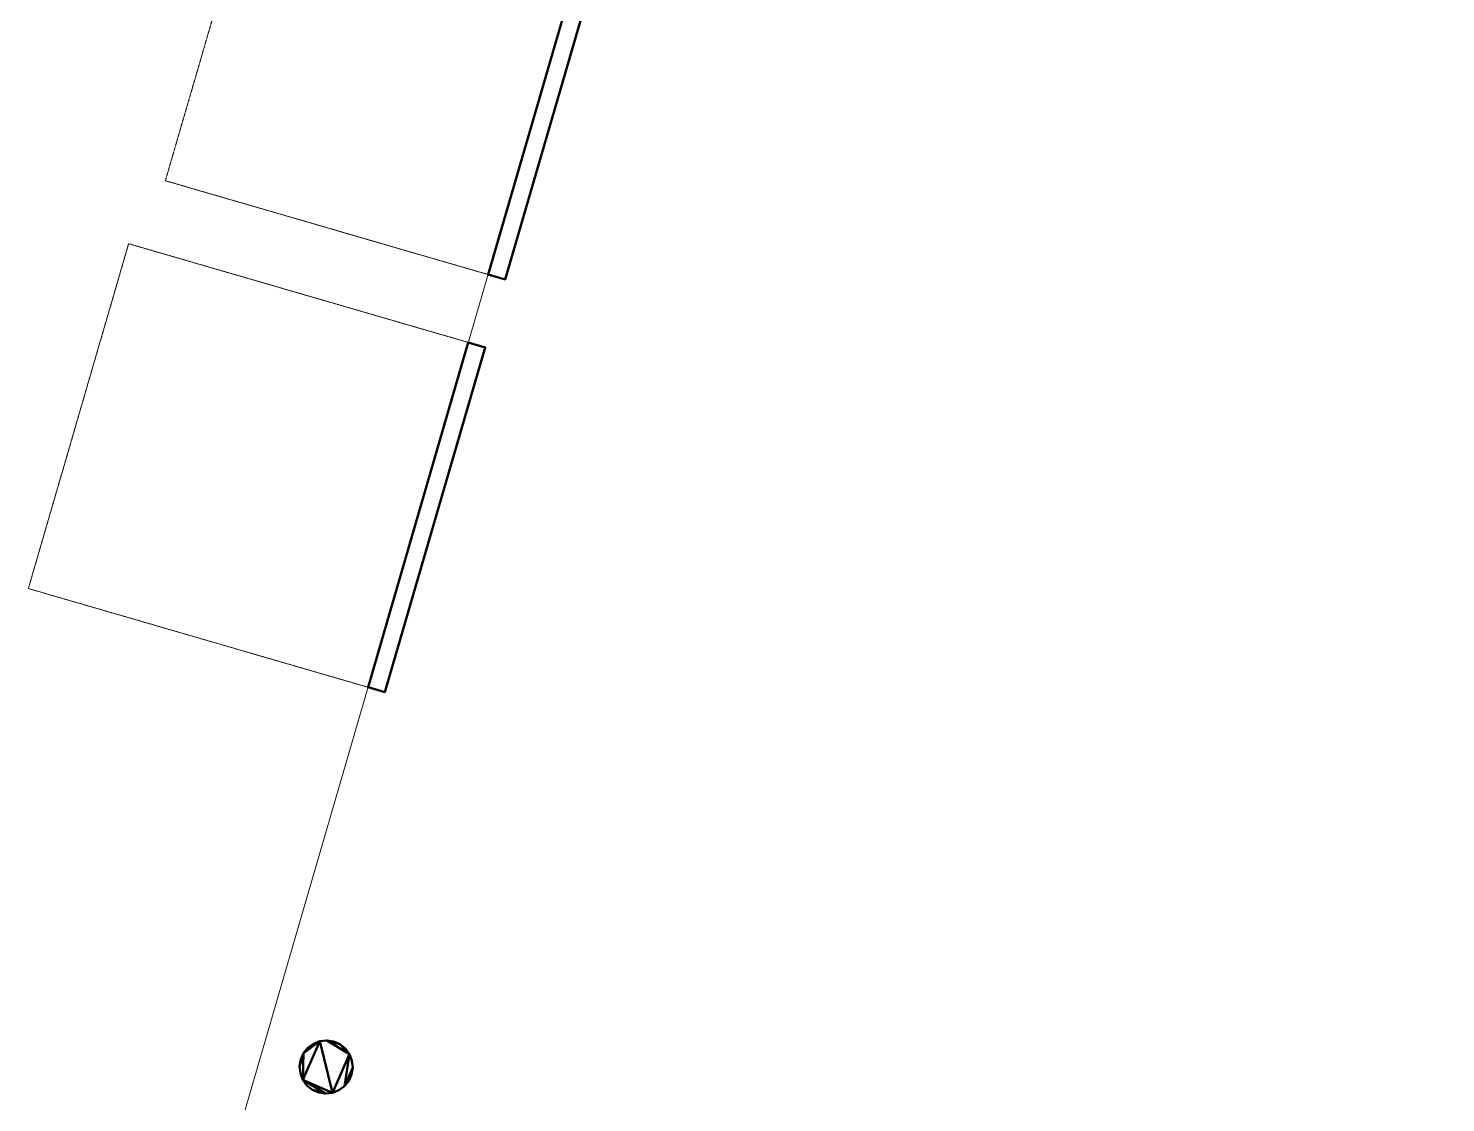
# Model space of a CAD drawing. Header units: inches. Extents: x -1654 to 1344, y -1538 to 36.
# Drawn here: x 263 to 343.2, y -654 to -593.2 of the extents above; entities that cross this region are included whole.
import ezdxf

# ---------------------------------------------------------------- set-up
doc = ezdxf.new("R2010")
doc.units = ezdxf.units.IN
doc.header["$MEASUREMENT"] = 0
doc.linetypes.add('Hidden', pattern=[0.28125, 0.1875, -0.09375])
doc.layers.add('M-EQPT', color=2, linetype='Continuous', lineweight=50)

# ---------------------------------------------------------------- blocks, each defined once
blk = doc.blocks.new('Mechanical Equipment - Main AHU - Non-Hosted - Mechanical Equipment - Main AHU - Non-Hosted-843973-_3D_')
at = {"layer": 'M-EQPT', "lineweight": 9}
mesh = blk.add_polyface(dxfattribs=at)
corners = [(123.5, -34, 84), (123.5, 34, 84), (-123.5, 34, 84), (-123.5, -34, 84)]
mesh.append_faces([[corners[k] for k in face] for face in [(2, 3, 0, 1)]])
mesh = blk.add_polyface(dxfattribs=at)
corners = [(123.5, -34), (-123.5, -34), (-123.5, 34), (123.5, 34)]
mesh.append_faces([[corners[k] for k in face] for face in [(1, 2, 3, 0)]])
mesh = blk.add_polyface(dxfattribs=at)
corners = [(-123.5, 34, 84), (123.5, 34, 84), (123.5, 34), (-123.5, 34)]
mesh.append_faces([[corners[k] for k in face] for face in [(0, 1, 2, 3)]])
at = {"layer": 'M-EQPT'}
mesh = blk.add_polyface(dxfattribs=at)
corners = [(109.289, -30.276, 85), (109.34, -30.664, 85), (109.49, -31.026, 85), (109.729, -31.336, 85), (110.039, -31.575, 85), (110.401, -31.725, 85), (110.789, -31.776, 85), (111.177, -31.725, 85), (111.539, -31.575, 85), (111.85, -31.336, 85), (112.088, -31.026, 85), (112.238, -30.664, 85), (112.289, -30.276, 85), (112.238, -29.887, 85), (112.088, -29.526, 85), (111.85, -29.215, 85), (111.539, -28.977, 85), (111.177, -28.827, 85), (110.789, -28.776, 85), (110.401, -28.827, 85), (110.039, -28.977, 85), (109.729, -29.215, 85), (109.49, -29.526, 85), (109.34, -29.887, 85)]
mesh.append_faces([[corners[k] for k in face] for face in [(23, 21, 22)]], dxfattribs={"vtx0": -1})
mesh.append_faces([[corners[k] for k in face] for face in [(9, 14, 2, 5)]], dxfattribs={"vtx0": -1, "vtx1": -1, "vtx2": -1, "vtx3": -1})
mesh.append_faces([[corners[k] for k in face] for face in [(9, 13, 14)]], dxfattribs={"vtx0": -1, "vtx2": -1})
mesh.append_faces([[corners[k] for k in face] for face in [(21, 1, 2, 14)]], dxfattribs={"vtx0": -1, "vtx2": -1, "vtx3": -1})
mesh.append_faces([[corners[k] for k in face] for face in [(4, 5, 2, 3)]], dxfattribs={"vtx1": -1})
mesh.append_faces([[corners[k] for k in face] for face in [(10, 11, 13, 9)]], dxfattribs={"vtx1": -1, "vtx2": -1})
mesh.append_faces([[corners[k] for k in face] for face in [(5, 6, 7), (11, 12, 13)]], dxfattribs={"vtx2": -1})
mesh.append_faces([[corners[k] for k in face] for face in [(7, 8, 9, 5), (14, 15, 16, 21), (23, 0, 1, 21), (19, 20, 21, 16)]], dxfattribs={"vtx2": -1, "vtx3": -1})
mesh.append_faces([[corners[k] for k in face] for face in [(16, 17, 18, 19)]], dxfattribs={"vtx3": -1})
mesh = blk.add_polyface(dxfattribs=at)
corners = [(109.289, -30.276, 84), (109.34, -29.887, 84), (109.49, -29.526, 84), (109.729, -29.215, 84), (110.039, -28.977, 84), (110.401, -28.827, 84), (110.789, -28.776, 84), (111.177, -28.827, 84), (111.539, -28.977, 84), (111.85, -29.215, 84), (112.088, -29.526, 84), (112.238, -29.887, 84), (112.289, -30.276, 84), (112.238, -30.664, 84), (112.088, -31.026, 84), (111.85, -31.336, 84), (111.539, -31.575, 84), (111.177, -31.725, 84), (110.789, -31.776, 84), (110.401, -31.725, 84), (110.039, -31.575, 84), (109.729, -31.336, 84), (109.49, -31.026, 84), (109.34, -30.664, 84)]
mesh.append_faces([[corners[k] for k in face] for face in [(13, 11, 12)]], dxfattribs={"vtx0": -1})
mesh.append_faces([[corners[k] for k in face] for face in [(10, 3, 8, 9)]], dxfattribs={"vtx0": -1, "vtx1": -1})
mesh.append_faces([[corners[k] for k in face] for face in [(22, 15, 19)]], dxfattribs={"vtx0": -1, "vtx1": -1, "vtx2": -1})
mesh.append_faces([[corners[k] for k in face] for face in [(3, 10, 22, 23)]], dxfattribs={"vtx0": -1, "vtx1": -1, "vtx3": -1})
mesh.append_faces([[corners[k] for k in face] for face in [(11, 13, 14, 15)]], dxfattribs={"vtx0": -1, "vtx3": -1})
mesh.append_faces([[corners[k] for k in face] for face in [(0, 1, 23), (18, 19, 17)]], dxfattribs={"vtx1": -1})
mesh.append_faces([[corners[k] for k in face] for face in [(10, 11, 15, 22)]], dxfattribs={"vtx1": -1, "vtx2": -1, "vtx3": -1})
mesh.append_faces([[corners[k] for k in face] for face in [(6, 7, 8, 5), (20, 21, 22, 19)]], dxfattribs={"vtx2": -1})
mesh.append_faces([[corners[k] for k in face] for face in [(3, 4, 5, 8), (1, 2, 3, 23), (15, 16, 17, 19)]], dxfattribs={"vtx2": -1, "vtx3": -1})
mesh = blk.add_polyface(dxfattribs=at)
corners = [(109.289, -30.276, 85), (109.34, -29.887, 85), (109.49, -29.526, 85), (109.729, -29.215, 85), (110.039, -28.977, 85), (110.401, -28.827, 85), (110.789, -28.776, 85), (111.177, -28.827, 85), (111.539, -28.977, 85), (111.85, -29.215, 85), (112.088, -29.526, 85), (112.238, -29.887, 85), (112.289, -30.276, 85), (112.289, -30.276, 84), (112.238, -29.887, 84), (112.088, -29.526, 84), (111.85, -29.215, 84), (111.539, -28.977, 84), (111.177, -28.827, 84), (110.789, -28.776, 84), (110.401, -28.827, 84), (110.039, -28.977, 84), (109.729, -29.215, 84), (109.49, -29.526, 84), (109.34, -29.887, 84), (109.289, -30.276, 84)]
mesh.append_faces([[corners[k] for k in face] for face in [(1, 24, 25, 0)]], dxfattribs={"vtx0": -1})
mesh.append_faces([[corners[k] for k in face] for face in [(2, 23, 24, 1), (4, 21, 22, 3), (3, 22, 23, 2)]], dxfattribs={"vtx0": -1, "vtx2": -1})
mesh.append_faces([[corners[k] for k in face] for face in [(13, 14, 11, 12)]], dxfattribs={"vtx1": -1})
mesh.append_faces([[corners[k] for k in face] for face in [(14, 15, 10, 11), (16, 17, 8, 9), (15, 16, 9, 10), (17, 18, 7, 8), (6, 7, 18, 19), (19, 20, 5, 6), (20, 21, 4, 5)]], dxfattribs={"vtx1": -1, "vtx3": -1})
mesh = blk.add_polyface(dxfattribs=at)
corners = [(112.289, -30.276, 85), (112.238, -30.664, 85), (112.088, -31.026, 85), (111.85, -31.336, 85), (111.539, -31.575, 85), (111.177, -31.725, 85), (110.789, -31.776, 85), (110.401, -31.725, 85), (110.039, -31.575, 85), (109.729, -31.336, 85), (109.49, -31.026, 85), (109.34, -30.664, 85), (109.289, -30.276, 85), (109.289, -30.276, 84), (109.34, -30.664, 84), (109.49, -31.026, 84), (109.729, -31.336, 84), (110.039, -31.575, 84), (110.401, -31.725, 84), (110.789, -31.776, 84), (111.177, -31.725, 84), (111.539, -31.575, 84), (111.85, -31.336, 84), (112.088, -31.026, 84), (112.238, -30.664, 84), (112.289, -30.276, 84)]
mesh.append_faces([[corners[k] for k in face] for face in [(13, 14, 11, 12), (0, 1, 24, 25)]], dxfattribs={"vtx1": -1})
mesh.append_faces([[corners[k] for k in face] for face in [(14, 15, 10, 11), (16, 17, 8, 9), (15, 16, 9, 10), (17, 18, 7, 8), (6, 7, 18, 19), (19, 20, 5, 6), (20, 21, 4, 5), (22, 23, 2, 3), (21, 22, 3, 4), (23, 24, 1, 2)]], dxfattribs={"vtx1": -1, "vtx3": -1})
at = {"layer": 'M-EQPT', "linetype": 'Hidden', "lineweight": 9, "transparency": 33554496}
mesh = blk.add_polyface(dxfattribs=at)
corners = [(65.188, -33, 2), (45.673, -33, 2), (45.673, -33, 62), (65.188, -33, 62)]
mesh.append_faces([[corners[k] for k in face] for face in [(2, 3, 0, 1)]])
mesh = blk.add_polyface(dxfattribs=at)
corners = [(45.673, -53, 62), (65.188, -53, 62), (65.188, -33, 62), (45.673, -33, 62)]
mesh.append_faces([[corners[k] for k in face] for face in [(0, 1, 2, 3)]])
mesh = blk.add_polyface(dxfattribs=at)
corners = [(65.188, -53, 2), (45.673, -53, 2), (45.673, -33, 2), (65.188, -33, 2)]
mesh.append_faces([[corners[k] for k in face] for face in [(0, 1, 2, 3)]])
at = {"layer": 'M-EQPT'}
mesh = blk.add_polyface(dxfattribs=at)
corners = [(65.188, -33, 2), (45.673, -33, 2), (45.673, -33, 62), (65.188, -33, 62)]
mesh.append_faces([[corners[k] for k in face] for face in [(1, 2, 3, 0)]])
mesh = blk.add_polyface(dxfattribs=at)
corners = [(45.673, -34, 62), (65.188, -34, 62), (65.188, -33, 62), (45.673, -33, 62)]
mesh.append_faces([[corners[k] for k in face] for face in [(0, 1, 2, 3)]])
mesh = blk.add_polyface(dxfattribs=at)
corners = [(65.188, -34, 2), (45.673, -34, 2), (45.673, -33, 2), (65.188, -33, 2)]
mesh.append_faces([[corners[k] for k in face] for face in [(0, 1, 2, 3)]])
at = {"layer": 'M-EQPT', "linetype": 'Hidden', "lineweight": 9, "transparency": 33554496}
mesh = blk.add_polyface(dxfattribs=at)
corners = [(65.188, -53, 62), (65.188, -53, 2), (65.188, -33, 2), (65.188, -33, 62)]
mesh.append_faces([[corners[k] for k in face] for face in [(0, 1, 2, 3)]])
at = {"layer": 'M-EQPT'}
mesh = blk.add_polyface(dxfattribs=at)
corners = [(65.188, -34, 62), (65.188, -34, 2), (65.188, -33, 2), (65.188, -33, 62)]
mesh.append_faces([[corners[k] for k in face] for face in [(3, 0, 1, 2)]])
at = {"layer": 'M-EQPT', "linetype": 'Hidden', "lineweight": 9, "transparency": 33554496}
mesh = blk.add_polyface(dxfattribs=at)
corners = [(89.5, -33, 2), (69.188, -33, 2), (69.188, -33, 62), (89.5, -33, 62)]
mesh.append_faces([[corners[k] for k in face] for face in [(1, 2, 3, 0)]])
mesh = blk.add_polyface(dxfattribs=at)
corners = [(69.188, -54, 62), (89.5, -54, 62), (89.5, -33, 62), (69.188, -33, 62)]
mesh.append_faces([[corners[k] for k in face] for face in [(0, 1, 2, 3)]])
mesh = blk.add_polyface(dxfattribs=at)
corners = [(69.188, -54, 2), (69.188, -54, 62), (69.188, -33, 62), (69.188, -33, 2)]
mesh.append_faces([[corners[k] for k in face] for face in [(0, 1, 2, 3)]])
mesh = blk.add_polyface(dxfattribs=at)
corners = [(89.5, -54, 2), (69.188, -54, 2), (69.188, -33, 2), (89.5, -33, 2)]
mesh.append_faces([[corners[k] for k in face] for face in [(3, 0, 1, 2)]])
at = {"layer": 'M-EQPT'}
mesh = blk.add_polyface(dxfattribs=at)
corners = [(89.5, -33, 2), (69.188, -33, 2), (69.188, -33, 62), (89.5, -33, 62)]
mesh.append_faces([[corners[k] for k in face] for face in [(1, 2, 3, 0)]])
mesh = blk.add_polyface(dxfattribs=at)
corners = [(69.188, -34, 62), (89.5, -34, 62), (89.5, -33, 62), (69.188, -33, 62)]
mesh.append_faces([[corners[k] for k in face] for face in [(0, 1, 2, 3)]])
mesh = blk.add_polyface(dxfattribs=at)
corners = [(69.188, -34, 2), (69.188, -34, 62), (69.188, -33, 62), (69.188, -33, 2)]
mesh.append_faces([[corners[k] for k in face] for face in [(0, 1, 2, 3)]])
mesh = blk.add_polyface(dxfattribs=at)
corners = [(89.5, -34, 2), (69.188, -34, 2), (69.188, -33, 2), (89.5, -33, 2)]
mesh.append_faces([[corners[k] for k in face] for face in [(0, 1, 2, 3)]])
at = {"layer": 'M-EQPT', "linetype": 'Hidden', "lineweight": 9, "transparency": 33554496}
mesh = blk.add_polyface(dxfattribs=at)
corners = [(89.5, -54, 62), (89.5, -54, 2), (89.5, -33, 2), (89.5, -33, 62)]
mesh.append_faces([[corners[k] for k in face] for face in [(0, 1, 2, 3)]])
at = {"layer": 'M-EQPT'}
mesh = blk.add_polyface(dxfattribs=at)
corners = [(89.5, -34, 62), (89.5, -34, 2), (89.5, -33, 2), (89.5, -33, 62)]
mesh.append_faces([[corners[k] for k in face] for face in [(3, 0, 1, 2)]])
at = {"layer": 'M-EQPT', "lineweight": 9}
mesh = blk.add_polyface(dxfattribs=at)
corners = [(123.5, -34, 84), (-123.5, -34, 84), (-123.5, -34), (123.5, -34)]
mesh.append_faces([[corners[k] for k in face] for face in [(0, 1, 2, 3)]])
at = {"layer": 'M-EQPT'}
mesh = blk.add_polyface(dxfattribs=at)
corners = [(65.188, -34, 2), (65.188, -34, 62), (45.673, -34, 62), (45.673, -34, 2)]
mesh.append_faces([[corners[k] for k in face] for face in [(3, 0, 1, 2)]])
mesh = blk.add_polyface(dxfattribs=at)
corners = [(89.5, -34, 2), (89.5, -34, 62), (69.188, -34, 62), (69.188, -34, 2)]
mesh.append_faces([[corners[k] for k in face] for face in [(3, 0, 1, 2)]])
at = {"layer": 'M-EQPT', "linetype": 'Hidden', "lineweight": 9, "transparency": 33554496}
mesh = blk.add_polyface(dxfattribs=at)
corners = [(65.188, -53, 2), (65.188, -53, 62), (45.673, -53, 62), (45.673, -53, 2)]
mesh.append_faces([[corners[k] for k in face] for face in [(2, 3, 0, 1)]])
mesh = blk.add_polyface(dxfattribs=at)
corners = [(89.5, -54, 2), (89.5, -54, 62), (69.188, -54, 62), (69.188, -54, 2)]
mesh.append_faces([[corners[k] for k in face] for face in [(2, 3, 0, 1)]])

msp = doc.modelspace()

# ---------------------------------------------------------------- block references
at = {"layer": 'M-EQPT', "rotation": 253.7901312840833}
msp.add_blockref('Mechanical Equipment - Main AHU - Non-Hosted - Mechanical Equipment - Main AHU - Non-Hosted-843973-_3D_', (339.854, -554.005, 1200), dxfattribs=at)

doc.saveas('drawing.dxf')
